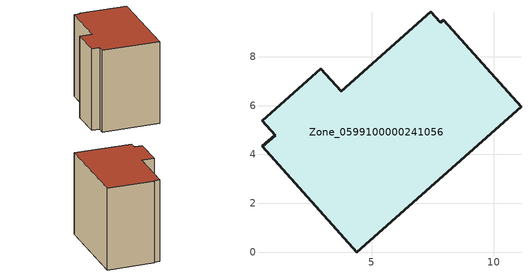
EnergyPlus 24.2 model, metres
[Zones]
Zone_0599100000241056
 floor ground (C_G): 7.96,9.5 11.12,5.95 4.39,0 0.52,4.33 1.05,4.79 0.51,5.37 2.91,7.51 3.75,6.58 7.42,9.84 7.81,9.41 z0
 wall outside (C_F): 11.12,5.95 7.96,9.5 7.81,9.41 7.42,9.84 3.75,6.58 2.91,7.51 0.51,5.37 1.05,4.79 0.52,4.33 4.39,0 11.12,5.95 z0:8.38
 roof outside (C_R): 7.81,9.41 7.42,9.84 3.75,6.58 2.91,7.51 0.51,5.37 1.05,4.79 0.52,4.33 4.39,0 11.12,5.95 7.96,9.5 z8.38
[BUILDING]
Pand.0599100000241056: North Axis=0; Terrain=City; Loads Convergence Tolerance Value=0.04; Temperature Convergence Tolerance Value=0.4; Solar Distribution=FullExterior; Maximum Number of Warmup Days=25; Minimum Number of Warmup Days=1
[Site:Location]
Rotterdam.The.Hague.AP_ZH_NLD Design_Conditions: Latitude=51.96; Longitude=4.45; Time Zone=1; Elevation=-4.5
[SITE:GROUNDTEMPERATURE:BUILDINGSURFACE]
18, 18, 18, 18, 18, 18, 18, 18, 18, 18, 18, 18
[MATERIAL] Thermal Absorptance=0.9; Solar Absorptance=0.7; Visible Absorptance=0.7
Name | Roughness | Thickness | Conductivity | Density | Specific Heat
G.TI.1975-1991 | MediumSmooth | 0.15 | 0.288461 | 540 | 1210
F.TI.1975-1991 | Rough | 0.3 | 0.230769 | 1920 | 840
R.TI.1975-1991 | MediumRough | 0.2 | 0.153846 | 1500 | 1000
[CONSTRUCTION]
C_G: G.TI.1975-1991
C_F: F.TI.1975-1991
C_R: R.TI.1975-1991
[ZONE]
Zone_0599100000241056: Type=1; Multiplier=1; Ceiling Height=Autocalculate; Volume=Autocalculate; Floor Area=autocalculate; Part of Total Floor Area=Yes
[ZONEINFILTRATION:DESIGNFLOWRATE]
Infil_Zone_0599100000241056: Zone or ZoneList or Space or SpaceList=Zone_0599100000241056; Schedule=AlwaysOn; Design Flow Rate Calculation Method=Flow/Area; Flow Rate per Floor Area=0.003; Constant Term Coefficient=1; Temperature Term Coefficient=0; Velocity Term Coefficient=0; Velocity Squared Term Coefficient=0
[HVACTEMPLATE:ZONE:IDEALLOADSAIRSYSTEM]
Zone_0599100000241056: Maximum Heating Supply Air Temperature=50; Minimum Cooling Supply Air Temperature=13; Maximum Heating Supply Air Humidity Ratio=0.0156; Minimum Cooling Supply Air Humidity Ratio=0.0077; Heating Limit=NoLimit; Cooling Limit=NoLimit; Dehumidification Control Type=ConstantSensibleHeatRatio; Cooling Sensible Heat Ratio=0.7; Dehumidification Setpoint=60; Humidification Control Type=None; Humidification Setpoint=30; Outdoor Air Method=None; Outdoor Air Flow Rate per Person=0.00944; Outdoor Air Flow Rate per Zone Floor Area=0; Outdoor Air Flow Rate per Zone=0; Demand Controlled Ventilation Type=None; Outdoor Air Economizer Type=NoEconomizer; Heat Recovery Type=None; Sensible Heat Recovery Effectiveness=0.7; Latent Heat Recovery Effectiveness=0.65
[ZONECONTROL:THERMOSTAT]
ThermostatControl_Zone_0599100000241056: Zone or ZoneList=Zone_0599100000241056; Control Type Schedule=DualSetpointControlType; Control 1=Thermostat_Zone_0599100000241056; Temperature Difference Between Cutout And Setpoint=0
[THERMOSTATSETPOINT:DUALSETPOINT]
Thermostat_Zone_0599100000241056: Heating Setpoint Temperature Schedule=HeatingSetpoint_Zone_0599100000241056; Cooling Setpoint Temperature Schedule=CoolingSetpoint_Zone_0599100000241056
[SCHEDULE:COMPACT]
HeatingSetpoint_Zone_0599100000241056: Through: 12/31, For: AllDays, Until: 24:00, 21
CoolingSetpoint_Zone_0599100000241056: Through: 12/31, For: AllDays, Until: 24:00, 24
DualSetpointControlType: Through: 12/31, For: AllDays, Until: 24:00, 4
AlwaysOn: Through: 12/31, For: AllDays, Until: 24:00, 1
